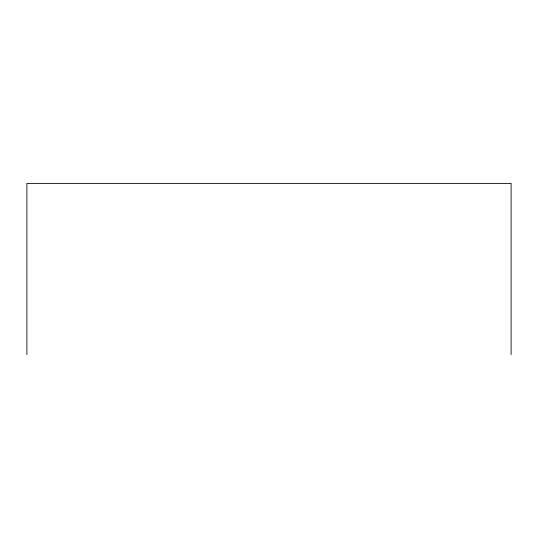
<?xml version="1.0" encoding="UTF-8"?>
<svg xmlns="http://www.w3.org/2000/svg" width="538" height="538" viewBox="0 0 538 538"><rect width="100%" height="100%" fill="white"/><g stroke="black" fill="none" stroke-linecap="round" stroke-linejoin="round"><path stroke-width="0.81" d="M511.1 354.609L511.1 183.391L26.9 183.391L26.9 354.609"/></g></svg>
